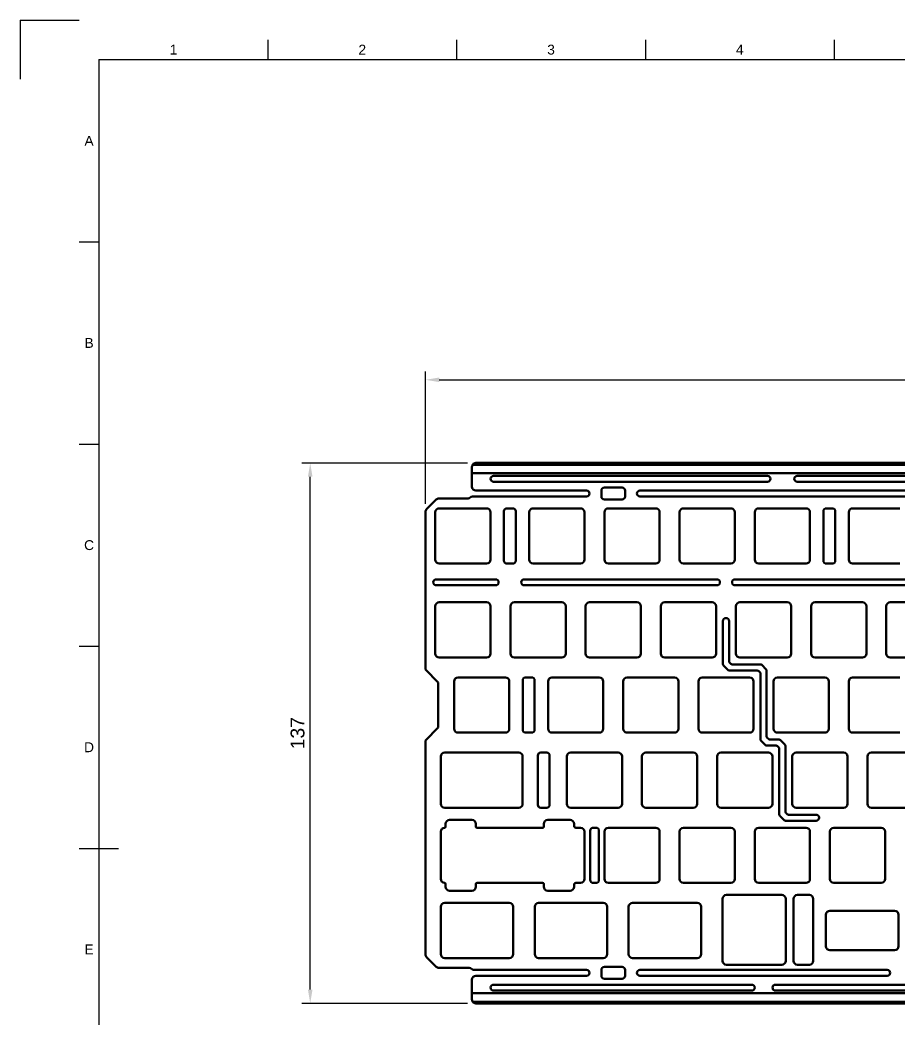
# Model space of a CAD drawing. Header units: millimetres. Extents: x 0 to 594, y 0 to 420.
# Drawn here: x 0 to 223, y 166.5 to 420 of the extents above; entities that cross this region are included whole.
import ezdxf
from ezdxf.enums import TextEntityAlignment as Align

# ---------------------------------------------------------------- set-up
doc = ezdxf.new("R2010")
doc.units = ezdxf.units.MM
doc.header["$LTSCALE"] = 0.75
for name, color, linetype, lineweight in [('Border', 7, 'Continuous', 25), ('Dimensions', 7, 'Continuous', 25), ('Visible', 7, 'Continuous', 50)]:
    doc.layers.add(name, color=color, linetype=linetype, lineweight=lineweight)
doc.styles.add('FusionTitle', font='arial.ttf')
doc.styles.get("Standard").update_dxf_attribs({"font": 'arial.ttf'})
doc.dimstyles.new('ISO-25', dxfattribs={"dimtxt": 3.5, "dimasz": 3.5, "dimexe": 2.1, "dimexo": 2.1, "dimgap": 1.4, "dimtad": 1, "dimdsep": 46, "dimtxsty": 'Standard', "dimcen": 0, "dimclrd": 256, "dimclre": 256, "dimclrt": 256, "dimazin": 2, "dimtp": 0.1, "dimtm": 0.1, "dimtfac": 0.714286, "dimtmove": 0, "dimatfit": 3, "dimfxl": 1, "dimarcsym": 0})

# ---------------------------------------------------------------- blocks, each defined once
blk = doc.blocks.new('ISO_A2_SHEET')
at = {"layer": 'Border'}
for p, q in [((62.8335, 415), (62.8335, 410)), ((110.6668, 415), (110.6668, 410)), ((158.5001, 415), (158.5001, 410)), ((206.3334, 415), (206.3334, 410)), ((20, 410), (584, 410)), ((20, 410), (20, 10)), ((15, 363.75), (20, 363.75)), ((15, 312.5), (20, 312.5)), ((15, 261.25), (20, 261.25)), ((15, 210), (25, 210))]:
    blk.add_line(p, q, dxfattribs=at)
at = {"layer": 'Defpoints'}
for q in [(15, 420), (0, 405)]:
    blk.add_line((0, 420), q, dxfattribs=at)
at = {"layer": 'Border', "style": 'FusionTitle'}
for s, p in [('1', (38.91685, 412.5)), ('2', (86.75015, 412.5)), ('3', (134.58345, 412.5)), ('4', (182.41675, 412.5)), ('A', (17.5, 389.375)), ('B', (17.5, 338.125)), ('C', (17.5, 286.875)), ('D', (17.5, 235.625)), ('E', (17.5, 184.375))]:
    blk.add_text(s, height=2.5, dxfattribs=at).set_placement(p, align=Align.MIDDLE)
blk = doc.blocks.new('*D19')
at = {"layer": 'Defpoints', "color": 0, "transparency": 16777216}
for p in [(73.55, 307.69), (115.55, 307.69), (115.55, 170.68)]:
    blk.add_point(p, dxfattribs=at)
at = {"layer": 'Dimensions', "lineweight": -2, "transparency": 16777216}
for p, q in [((113.45, 307.69), (71.45, 307.69)), ((73.55, 174.18), (73.55, 304.19)), ((113.45, 170.68), (71.45, 170.68))]:
    blk.add_line(p, q, dxfattribs=at)
at = {"layer": 'Dimensions', "transparency": 16777216}
for points in [[(72.97, 304.19), (74.13, 304.19), (73.55, 307.69)], [(72.97, 174.18), (74.13, 174.18), (73.55, 170.68)]]:
    blk.add_solid(points, dxfattribs=at)
at = {"layer": 'Dimensions', "transparency": 16777216, "insert": (70.36, 239.19), "char_height": 3.5, "attachment_point": 5, "rotation": 90}
blk.add_mtext('137', dxfattribs=at)
blk = doc.blocks.new('*D20')
at = {"layer": 'Defpoints', "color": 0, "transparency": 16777216}
for p in [(450.36, 328.78), (102.75, 295.28), (450.36, 295.28)]:
    blk.add_point(p, dxfattribs=at)
at = {"layer": 'Dimensions', "lineweight": -2, "transparency": 16777216}
for p, q in [((102.75, 297.38), (102.75, 330.88)), ((450.36, 297.38), (450.36, 330.88)), ((106.25, 328.78), (446.86, 328.78))]:
    blk.add_line(p, q, dxfattribs=at)
at = {"layer": 'Dimensions', "transparency": 16777216}
for points in [[(106.25, 329.37), (106.25, 328.2), (102.75, 328.78)], [(446.86, 329.37), (446.86, 328.2), (450.36, 328.78)]]:
    blk.add_solid(points, dxfattribs=at)
at = {"layer": 'Dimensions', "transparency": 16777216, "insert": (276.56, 331.97), "char_height": 3.5, "attachment_point": 5}
blk.add_mtext('347.6', dxfattribs=at)

msp = doc.modelspace()

# ---------------------------------------------------------------- linework, layer by layer
at = {"layer": 'Visible'}
for p, q in [((380.958, 307.265, 0.746), (114.728, 307.265, 0.746)), ((380.115, 307.694, 0.746), (115.549, 307.694, 0.746)), ((438.562, 305.123, 0.746), (114.549, 305.123, 0.746)), ((114.549, 301.694, 0.746), (114.549, 305.123, 0.746)), ((119.999, 304.444, 0.746), (189.462, 304.444, 0.746)), ((196.962, 304.444, 0.746), (268.805, 304.444, 0.746)), ((189.462, 302.944, 0.746), (119.999, 302.944, 0.746)), ((268.805, 302.944, 0.746), (196.962, 302.944, 0.746)), ((143.599, 299.194, 0.746), (114.66, 299.194, 0.746)), ((115.549, 300.694, 0.746), (143.599, 300.694, 0.746)), ((147.349, 299.194, 0.746), (147.349, 300.694, 0.746)), ((148.099, 301.444, 0.746), (152.599, 301.444, 0.746)), ((153.349, 300.694, 0.746), (153.349, 299.194, 0.746)), ((157.099, 300.694, 0.746), (229.324, 300.694, 0.746)), ((229.324, 299.194, 0.746), (157.099, 299.194, 0.746)), ((105.456, 298.401, 0.746), (103.042, 295.987, 0.746)), ((113.542, 298.694, 0.746), (106.163, 298.694, 0.746)), ((152.599, 298.444, 0.746), (148.099, 298.444, 0.746)), ((102.749, 295.28, 0.746), (102.749, 255.331, 0.746)), ((105.249, 283.194, 0.746), (105.249, 295.194, 0.746)), ((106.249, 296.194, 0.746), (118.249, 296.194, 0.746)), ((119.249, 295.194, 0.746), (119.249, 283.194, 0.746)), ((122.655, 282.944, 0.746), (122.655, 295.444, 0.746)), ((123.405, 296.194, 0.746), (124.905, 296.194, 0.746)), ((125.655, 295.444, 0.746), (125.655, 282.944, 0.746)), ((129.062, 283.194, 0.746), (129.062, 295.194, 0.746)), ((130.062, 296.194, 0.746), (142.062, 296.194, 0.746)), ((143.062, 295.194, 0.746), (143.062, 283.194, 0.746)), ((148.112, 283.194, 0.746), (148.112, 295.194, 0.746)), ((149.112, 296.194, 0.746), (161.112, 296.194, 0.746)), ((162.112, 295.194, 0.746), (162.112, 283.194, 0.746)), ((167.162, 283.194, 0.746), (167.162, 295.194, 0.746)), ((168.162, 296.194, 0.746), (180.162, 296.194, 0.746)), ((181.162, 295.194, 0.746), (181.162, 283.194, 0.746)), ((186.212, 283.194, 0.746), (186.212, 295.194, 0.746)), ((187.212, 296.194, 0.746), (199.212, 296.194, 0.746)), ((200.212, 295.194, 0.746), (200.212, 283.194, 0.746)), ((203.618, 282.944, 0.746), (203.618, 295.444, 0.746)), ((204.368, 296.194, 0.746), (205.868, 296.194, 0.746)), ((206.618, 295.444, 0.746), (206.618, 282.944, 0.746)), ((210.024, 283.194, 0.746), (210.024, 295.194, 0.746)), ((211.024, 296.194, 0.746), (223.024, 296.194, 0.746)), ((118.249, 282.194, 0.746), (106.249, 282.194, 0.746)), ((124.905, 282.194, 0.746), (123.405, 282.194, 0.746)), ((142.062, 282.194, 0.746), (130.062, 282.194, 0.746)), ((161.112, 282.194, 0.746), (149.112, 282.194, 0.746)), ((180.162, 282.194, 0.746), (168.162, 282.194, 0.746)), ((199.212, 282.194, 0.746), (187.212, 282.194, 0.746)), ((205.868, 282.194, 0.746), (204.368, 282.194, 0.746)), ((223.024, 282.194, 0.746), (211.024, 282.194, 0.746)), ((120.549, 278.194, 0.746), (105.499, 278.194, 0.746)), ((105.499, 276.694, 0.746), (120.549, 276.694, 0.746)), ((176.649, 278.194, 0.746), (127.762, 278.194, 0.746)), ((127.762, 276.694, 0.746), (176.649, 276.694, 0.746)), ((309.999, 278.194, 0.746), (181.199, 278.194, 0.746)), ((181.199, 276.694, 0.746), (309.999, 276.694, 0.746)), ((105.249, 259.381, 0.746), (105.249, 271.381, 0.746)), ((106.249, 272.381, 0.746), (118.249, 272.381, 0.746)), ((119.249, 271.381, 0.746), (119.249, 259.381, 0.746)), ((124.299, 259.381, 0.746), (124.299, 271.381, 0.746)), ((125.299, 272.381, 0.746), (137.299, 272.381, 0.746)), ((138.299, 271.381, 0.746), (138.299, 259.381, 0.746)), ((143.349, 259.381, 0.746), (143.349, 271.381, 0.746)), ((144.349, 272.381, 0.746), (156.349, 272.381, 0.746)), ((157.349, 271.381, 0.746), (157.349, 259.381, 0.746)), ((162.399, 259.381, 0.746), (162.399, 271.381, 0.746)), ((163.399, 272.381, 0.746), (175.399, 272.381, 0.746)), ((176.399, 271.381, 0.746), (176.399, 259.381, 0.746)), ((181.449, 259.381, 0.746), (181.449, 271.381, 0.746)), ((182.449, 272.381, 0.746), (194.449, 272.381, 0.746)), ((195.449, 271.381, 0.746), (195.449, 259.381, 0.746)), ((200.499, 259.381, 0.746), (200.499, 271.381, 0.746)), ((201.499, 272.381, 0.746), (213.499, 272.381, 0.746)), ((214.499, 271.381, 0.746), (214.499, 259.381, 0.746)), ((219.549, 259.381, 0.746), (219.549, 271.381, 0.746)), ((220.549, 272.381, 0.746), (232.549, 272.381, 0.746)), ((178.149, 256.688, 0.746), (178.149, 267.631, 0.746)), ((178.899, 268.381, 0.746), (178.949, 268.381, 0.746)), ((179.699, 267.631, 0.746), (179.699, 257.438, 0.746)), ((118.249, 258.381, 0.746), (106.249, 258.381, 0.746)), ((137.299, 258.381, 0.746), (125.299, 258.381, 0.746)), ((156.349, 258.381, 0.746), (144.349, 258.381, 0.746)), ((175.399, 258.381, 0.746), (163.399, 258.381, 0.746)), ((179.403, 255.228, 0.746), (178.296, 256.335, 0.746)), ((180.153, 256.778, 0.746), (179.846, 257.085, 0.746)), ((180.506, 256.631, 0.746), (187.617, 256.631, 0.746)), ((194.449, 258.381, 0.746), (182.449, 258.381, 0.746)), ((187.971, 256.485, 0.746), (189.078, 255.378, 0.746)), ((213.499, 258.381, 0.746), (201.499, 258.381, 0.746)), ((232.549, 258.381, 0.746), (220.549, 258.381, 0.746)), ((102.749, 255.331, 0.746), (106.012, 252.069, 0.746)), ((186.867, 255.081, 0.746), (179.756, 255.081, 0.746)), ((187.221, 254.935, 0.746), (187.528, 254.628, 0.746)), ((187.674, 237.638, 0.746), (187.674, 254.274, 0.746)), ((189.224, 255.024, 0.746), (189.224, 238.388, 0.746)), ((106.012, 252.069, 0.746), (106.012, 240.594, 0.746)), ((110.012, 240.331, 0.746), (110.012, 252.331, 0.746)), ((111.012, 253.331, 0.746), (123.012, 253.331, 0.746)), ((124.012, 252.331, 0.746), (124.012, 240.331, 0.746)), ((127.418, 240.081, 0.746), (127.418, 252.581, 0.746)), ((128.168, 253.331, 0.746), (129.668, 253.331, 0.746)), ((130.418, 252.581, 0.746), (130.418, 240.081, 0.746)), ((133.824, 240.331, 0.746), (133.824, 252.331, 0.746)), ((134.824, 253.331, 0.746), (146.824, 253.331, 0.746)), ((147.824, 252.331, 0.746), (147.824, 240.331, 0.746)), ((152.874, 240.331, 0.746), (152.874, 252.331, 0.746)), ((153.874, 253.331, 0.746), (165.874, 253.331, 0.746)), ((166.874, 252.331, 0.746), (166.874, 240.331, 0.746)), ((171.924, 240.331, 0.746), (171.924, 252.331, 0.746)), ((172.924, 253.331, 0.746), (184.924, 253.331, 0.746)), ((185.924, 252.331, 0.746), (185.924, 240.331, 0.746)), ((190.974, 240.331, 0.746), (190.974, 252.331, 0.746)), ((191.974, 253.331, 0.746), (203.974, 253.331, 0.746)), ((204.974, 252.331, 0.746), (204.974, 240.331, 0.746)), ((210.024, 240.331, 0.746), (210.024, 252.331, 0.746)), ((211.024, 253.331, 0.746), (223.024, 253.331, 0.746)), ((106.012, 240.594, 0.746), (102.749, 237.331, 0.746)), ((123.012, 239.331, 0.746), (111.012, 239.331, 0.746)), ((129.668, 239.331, 0.746), (128.168, 239.331, 0.746)), ((146.824, 239.331, 0.746), (134.824, 239.331, 0.746)), ((165.874, 239.331, 0.746), (153.874, 239.331, 0.746)), ((184.924, 239.331, 0.746), (172.924, 239.331, 0.746)), ((203.974, 239.331, 0.746), (191.974, 239.331, 0.746)), ((223.024, 239.331, 0.746), (211.024, 239.331, 0.746)), ((102.749, 237.331, 0.746), (102.749, 183.096, 0.746)), ((188.928, 236.178, 0.746), (187.821, 237.285, 0.746)), ((191.63, 236.031, 0.746), (189.281, 236.031, 0.746)), ((189.678, 237.728, 0.746), (189.371, 238.035, 0.746)), ((190.031, 237.581, 0.746), (192.38, 237.581, 0.746)), ((191.983, 235.885, 0.746), (192.29, 235.578, 0.746)), ((192.733, 237.435, 0.746), (193.84, 236.328, 0.746)), ((193.987, 235.974, 0.746), (193.987, 219.338, 0.746)), ((106.632, 221.281, 0.746), (106.632, 233.281, 0.746)), ((107.632, 234.281, 0.746), (126.394, 234.281, 0.746)), ((127.394, 233.281, 0.746), (127.394, 221.281, 0.746)), ((131.228, 221.031, 0.746), (131.228, 233.531, 0.746)), ((131.978, 234.281, 0.746), (133.478, 234.281, 0.746)), ((134.228, 233.531, 0.746), (134.228, 221.031, 0.746)), ((138.587, 221.281, 0.746), (138.587, 233.281, 0.746)), ((139.587, 234.281, 0.746), (151.587, 234.281, 0.746)), ((152.587, 233.281, 0.746), (152.587, 221.281, 0.746)), ((157.637, 221.281, 0.746), (157.637, 233.281, 0.746)), ((158.637, 234.281, 0.746), (170.637, 234.281, 0.746)), ((171.637, 233.281, 0.746), (171.637, 221.281, 0.746)), ((176.687, 221.281, 0.746), (176.687, 233.281, 0.746)), ((177.687, 234.281, 0.746), (189.687, 234.281, 0.746)), ((190.687, 233.281, 0.746), (190.687, 221.281, 0.746)), ((192.437, 218.588, 0.746), (192.437, 235.224, 0.746)), ((195.737, 221.281, 0.746), (195.737, 233.281, 0.746)), ((196.737, 234.281, 0.746), (208.737, 234.281, 0.746)), ((209.737, 233.281, 0.746), (209.737, 221.281, 0.746)), ((214.787, 221.281, 0.746), (214.787, 233.281, 0.746)), ((215.787, 234.281, 0.746), (227.787, 234.281, 0.746)), ((126.394, 220.281, 0.746), (107.632, 220.281, 0.746)), ((133.478, 220.281, 0.746), (131.978, 220.281, 0.746)), ((151.587, 220.281, 0.746), (139.587, 220.281, 0.746)), ((170.637, 220.281, 0.746), (158.637, 220.281, 0.746)), ((189.687, 220.281, 0.746), (177.687, 220.281, 0.746)), ((193.69, 217.128, 0.746), (192.583, 218.235, 0.746)), ((194.44, 218.678, 0.746), (194.133, 218.985, 0.746)), ((194.794, 218.531, 0.746), (201.762, 218.531, 0.746)), ((208.737, 220.281, 0.746), (196.737, 220.281, 0.746)), ((227.787, 220.281, 0.746), (215.787, 220.281, 0.746)), ((107.876, 215.53, 0.746), (107.876, 216.193, 0.746)), ((108.876, 217.193, 0.746), (114.531, 217.193, 0.746)), ((115.531, 216.193, 0.746), (115.531, 215.531, 0.746)), ((132.752, 215.531, 0.746), (132.752, 216.193, 0.746)), ((133.752, 217.193, 0.746), (139.407, 217.193, 0.746)), ((140.407, 216.193, 0.746), (140.407, 215.731, 0.746)), ((201.762, 216.981, 0.746), (194.044, 216.981, 0.746)), ((202.512, 217.781, 0.746), (202.512, 217.731, 0.746)), ((106.632, 202.231, 0.746), (106.632, 214.231, 0.746)), ((115.831, 215.231, 0.746), (132.452, 215.231, 0.746)), ((140.907, 215.231, 0.746), (142.062, 215.231, 0.746)), ((143.062, 214.231, 0.746), (143.062, 202.231, 0.746)), ((144.528, 201.981, 0.746), (144.528, 214.481, 0.746)), ((145.278, 215.231, 0.746), (145.978, 215.231, 0.746)), ((146.728, 214.481, 0.746), (146.728, 201.981, 0.746)), ((148.112, 202.231, 0.746), (148.112, 214.231, 0.746)), ((149.112, 215.231, 0.746), (161.112, 215.231, 0.746)), ((162.112, 214.231, 0.746), (162.112, 202.231, 0.746)), ((167.162, 202.231, 0.746), (167.162, 214.231, 0.746)), ((168.162, 215.231, 0.746), (180.162, 215.231, 0.746)), ((181.162, 214.231, 0.746), (181.162, 202.231, 0.746)), ((186.212, 202.231, 0.746), (186.212, 214.231, 0.746)), ((187.212, 215.231, 0.746), (199.212, 215.231, 0.746)), ((200.212, 214.231, 0.746), (200.212, 202.231, 0.746)), ((205.262, 202.231, 0.746), (205.262, 214.231, 0.746)), ((206.262, 215.231, 0.746), (218.262, 215.231, 0.746)), ((219.262, 214.231, 0.746), (219.262, 202.231, 0.746)), ((107.876, 200.269, 0.746), (107.876, 200.932, 0.746)), ((115.531, 200.931, 0.746), (115.531, 200.269, 0.746)), ((132.452, 201.231, 0.746), (115.831, 201.231, 0.746)), ((132.752, 200.269, 0.746), (132.752, 200.931, 0.746)), ((140.407, 200.731, 0.746), (140.407, 200.269, 0.746)), ((142.062, 201.231, 0.746), (140.907, 201.231, 0.746)), ((145.978, 201.231, 0.746), (145.278, 201.231, 0.746)), ((161.112, 201.231, 0.746), (149.112, 201.231, 0.746)), ((180.162, 201.231, 0.746), (168.162, 201.231, 0.746)), ((199.212, 201.231, 0.746), (187.212, 201.231, 0.746)), ((218.262, 201.231, 0.746), (206.262, 201.231, 0.746)), ((114.531, 199.269, 0.746), (108.876, 199.269, 0.746)), ((139.407, 199.269, 0.746), (133.752, 199.269, 0.746)), ((179.053, 198.181, 0.746), (193.053, 198.181, 0.746)), ((197.053, 198.181, 0.746), (200.053, 198.181, 0.746)), ((107.632, 196.181, 0.746), (124.012, 196.181, 0.746)), ((131.444, 196.181, 0.746), (147.824, 196.181, 0.746)), ((155.257, 196.181, 0.746), (171.637, 196.181, 0.746)), ((178.053, 181.481, 0.746), (178.053, 197.181, 0.746)), ((194.053, 197.181, 0.746), (194.053, 181.481, 0.746)), ((196.053, 181.481, 0.746), (196.053, 197.181, 0.746)), ((201.053, 197.181, 0.746), (201.053, 181.481, 0.746)), ((106.632, 183.181, 0.746), (106.632, 195.181, 0.746)), ((125.012, 195.181, 0.746), (125.012, 183.181, 0.746)), ((130.444, 183.181, 0.746), (130.444, 195.181, 0.746)), ((148.824, 195.181, 0.746), (148.824, 183.181, 0.746)), ((154.257, 183.181, 0.746), (154.257, 195.181, 0.746)), ((172.637, 195.181, 0.746), (172.637, 183.181, 0.746)), ((204.263, 185.181, 0.746), (204.263, 193.181, 0.746)), ((205.263, 194.181, 0.746), (221.643, 194.181, 0.746)), ((222.643, 193.181, 0.746), (222.643, 185.181, 0.746)), ((221.643, 184.181, 0.746), (205.263, 184.181, 0.746)), ((103.042, 182.388, 0.746), (105.456, 179.974, 0.746)), ((124.012, 182.181, 0.746), (107.632, 182.181, 0.746)), ((147.824, 182.181, 0.746), (131.444, 182.181, 0.746)), ((171.637, 182.181, 0.746), (155.257, 182.181, 0.746)), ((193.053, 180.481, 0.746), (179.053, 180.481, 0.746)), ((200.053, 180.481, 0.746), (197.053, 180.481, 0.746)), ((106.163, 179.681, 0.746), (113.838, 179.681, 0.746)), ((114.956, 179.181, 0.746), (143.599, 179.181, 0.746)), ((143.599, 177.681, 0.746), (115.549, 177.681, 0.746)), ((147.349, 177.681, 0.746), (147.349, 179.181, 0.746)), ((148.099, 179.931, 0.746), (152.599, 179.931, 0.746)), ((153.349, 179.181, 0.746), (153.349, 177.681, 0.746)), ((157.099, 179.181, 0.746), (219.799, 179.181, 0.746)), ((219.799, 177.681, 0.746), (157.099, 177.681, 0.746)), ((114.549, 176.681, 0.746), (114.549, 173.253, 0.746)), ((119.999, 175.431, 0.746), (185.449, 175.431, 0.746)), ((152.599, 176.931, 0.746), (148.099, 176.931, 0.746)), ((191.449, 175.431, 0.746), (268.805, 175.431, 0.746)), ((114.549, 173.253, 0.746), (438.562, 173.253, 0.746)), ((185.449, 173.931, 0.746), (119.999, 173.931, 0.746)), ((268.805, 173.931, 0.746), (191.449, 173.931, 0.746)), ((438.382, 171.11, 0.746), (114.728, 171.11, 0.746)), ((115.549, 170.681, 0.746), (437.562, 170.681, 0.746))]:
    msp.add_line(p, q, dxfattribs=at)
at = {"layer": 'Visible', "extrusion": (2.57826e-16, 3.7048e-16, -1)}
msp.add_arc((-115.549, 306.694, -0.746), 1, 34.83494, 90, dxfattribs=at)
at = {"layer": 'Visible', "extrusion": (1, -6.45047e-48, 6.58079e-48)}
msp.add_arc((306.194, 1.796, 114.549), 1.5, 224.427, 289.47122, dxfattribs=at)
at = {"layer": 'Visible'}
for centre, radius, start, end in [((119.999, 303.694, 0.746), 0.75, 90, 270), ((189.462, 303.694, 0.746), 0.75, 270, 90), ((196.962, 303.694, 0.746), 0.75, 90, 270), ((143.599, 299.944, 0.746), 0.75, 270, 90), ((148.099, 300.694, 0.746), 0.75, 90, 180), ((148.099, 299.194, 0.746), 0.75, 180, 270), ((152.599, 300.694, 0.746), 0.75, 0, 90), ((152.599, 299.194, 0.746), 0.75, 270, 0), ((157.099, 299.944, 0.746), 0.75, 90, 270), ((106.163, 297.694, 0.746), 1, 90, 135), ((113.542, 299.444, 0.746), 0.75, 270, 318.18969), ((103.749, 295.28, 0.746), 1, 135, 180), ((106.249, 295.194, 0.746), 1, 90, 180), ((130.062, 295.194, 0.746), 1, 90, 180), ((149.112, 295.194, 0.746), 1, 90, 180), ((168.162, 295.194, 0.746), 1, 90, 180), ((187.212, 295.194, 0.746), 1, 90, 180), ((211.024, 295.194, 0.746), 1, 90, 180), ((105.499, 277.444, 0.746), 0.75, 90, 270), ((120.549, 277.444, 0.746), 0.75, 270, 90), ((127.762, 277.444, 0.746), 0.75, 90, 270), ((176.649, 277.444, 0.746), 0.75, 270, 90), ((181.199, 277.444, 0.746), 0.75, 90, 270), ((194.449, 271.381, 0.746), 1, 0, 90), ((201.499, 271.381, 0.746), 1, 90, 180), ((144.349, 259.381, 0.746), 1, 180, 270), ((123.012, 240.331, 0.746), 1, 270, 0), ((146.824, 240.331, 0.746), 1, 270, 0), ((191.974, 240.331, 0.746), 1, 180, 270), ((115.831, 215.531, 0.746), 0.3, 180, 270), ((145.278, 214.481, 0.746), 0.75, 90, 180), ((145.978, 214.481, 0.746), 0.75, 0, 90), ((161.112, 214.231, 0.746), 1, 0, 90), ((199.212, 214.231, 0.746), 1, 0, 90), ((115.831, 200.931, 0.746), 0.3, 90, 180), ((132.452, 200.931, 0.746), 0.3, 0, 90), ((145.278, 201.981, 0.746), 0.75, 180, 270), ((145.978, 201.981, 0.746), 0.75, 270, 0), ((180.162, 202.231, 0.746), 1, 270, 0), ((197.053, 197.181, 0.746), 1, 90, 180), ((205.263, 193.181, 0.746), 1, 90, 180), ((221.643, 193.181, 0.746), 1, 0, 90), ((205.263, 185.181, 0.746), 1, 180, 270), ((221.643, 185.181, 0.746), 1, 270, 0), ((103.749, 183.096, 0.746), 1, 180, 225), ((193.053, 181.481, 0.746), 1, 270, 0), ((106.163, 180.681, 0.746), 1, 225, 270), ((113.838, 178.931, 0.746), 0.75, 41.81031, 90), ((143.599, 178.431, 0.746), 0.75, 270, 90), ((148.099, 179.181, 0.746), 0.75, 90, 180), ((148.099, 177.681, 0.746), 0.75, 180, 270), ((152.599, 179.181, 0.746), 0.75, 0, 90), ((152.599, 177.681, 0.746), 0.75, 270, 0), ((157.099, 178.431, 0.746), 0.75, 90, 270), ((219.799, 178.431, 0.746), 0.75, 270, 90), ((119.999, 174.681, 0.746), 0.75, 90, 270), ((185.449, 174.681, 0.746), 0.75, 270, 90), ((191.449, 174.681, 0.746), 0.75, 90, 270)]:
    msp.add_arc(centre, radius, start, end, dxfattribs=at)
at = {"layer": 'Visible', "extrusion": (-4.01516e-32, 0, -1)}
for centre, radius, start, end in [((-115.549, 301.694, -0.746), 1, 270, 0), ((-118.249, 295.194, -0.746), 1, 90, 180), ((-142.062, 295.194, -0.746), 1, 90, 180), ((-161.112, 295.194, -0.746), 1, 90, 180), ((-180.162, 295.194, -0.746), 1, 90, 180), ((-199.212, 295.194, -0.746), 1, 90, 180), ((-106.249, 283.194, -0.746), 1, 270, 0), ((-130.062, 283.194, -0.746), 1, 270, 0), ((-149.112, 283.194, -0.746), 1, 270, 0), ((-168.162, 283.194, -0.746), 1, 270, 0), ((-187.212, 283.194, -0.746), 1, 270, 0), ((-211.024, 283.194, -0.746), 1, 270, 0), ((-118.249, 271.381, -0.746), 1, 90, 180), ((-137.299, 271.381, -0.746), 1, 90, 180), ((-156.349, 271.381, -0.746), 1, 90, 180), ((-175.399, 271.381, -0.746), 1, 90, 180), ((-213.499, 271.381, -0.746), 1, 90, 180), ((-106.249, 259.381, -0.746), 1, 270, 0), ((-125.299, 259.381, -0.746), 1, 270, 0), ((-163.399, 259.381, -0.746), 1, 270, 0), ((-182.449, 259.381, -0.746), 1, 270, 0), ((-201.499, 259.381, -0.746), 1, 270, 0), ((-220.549, 259.381, -0.746), 1, 270, 0), ((-180.506, 257.131, -0.746), 0.5, 270, 315), ((-187.617, 256.131, -0.746), 0.5, 90, 135), ((-186.867, 254.581, -0.746), 0.5, 90, 135), ((-123.012, 252.331, -0.746), 1, 90, 180), ((-129.668, 252.581, -0.746), 0.75, 90, 180), ((-146.824, 252.331, -0.746), 1, 90, 180), ((-165.874, 252.331, -0.746), 1, 90, 180), ((-184.924, 252.331, -0.746), 1, 90, 180), ((-203.974, 252.331, -0.746), 1, 90, 180), ((-111.012, 240.331, -0.746), 1, 270, 0), ((-134.824, 240.331, -0.746), 1, 270, 0), ((-153.874, 240.331, -0.746), 1, 270, 0), ((-172.924, 240.331, -0.746), 1, 270, 0), ((-211.024, 240.331, -0.746), 1, 270, 0), ((-190.031, 238.081, -0.746), 0.5, 270, 315), ((-191.63, 235.531, -0.746), 0.5, 90, 135), ((-126.394, 233.281, -0.746), 1, 90, 180), ((-133.478, 233.531, -0.746), 0.75, 90, 180), ((-151.587, 233.281, -0.746), 1, 90, 180), ((-170.637, 233.281, -0.746), 1, 90, 180), ((-189.687, 233.281, -0.746), 1, 90, 180), ((-208.737, 233.281, -0.746), 1, 90, 180), ((-107.632, 221.281, -0.746), 1, 270, 0), ((-139.587, 221.281, -0.746), 1, 270, 0), ((-158.637, 221.281, -0.746), 1, 270, 0), ((-177.687, 221.281, -0.746), 1, 270, 0), ((-196.737, 221.281, -0.746), 1, 270, 0), ((-215.787, 221.281, -0.746), 1, 270, 0), ((-194.794, 219.031, -0.746), 0.5, 270, 315), ((-114.531, 216.193, -0.746), 1, 90, 180), ((-139.407, 216.193, -0.746), 1, 90, 180), ((-140.907, 215.731, -0.746), 0.5, 270, 0), ((-194.044, 217.481, -0.746), 0.5, 270, 315), ((-180.162, 214.231, -0.746), 1, 90, 180), ((-218.262, 214.231, -0.746), 1, 90, 180), ((-149.112, 202.231, -0.746), 1, 270, 0), ((-168.162, 202.231, -0.746), 1, 270, 0), ((-187.212, 202.231, -0.746), 1, 270, 0), ((-206.262, 202.231, -0.746), 1, 270, 0), ((-108.876, 200.269, -0.746), 1, 270, 0), ((-133.752, 200.269, -0.746), 1, 270, 0), ((-193.053, 197.181, -0.746), 1, 90, 180), ((-200.053, 197.181, -0.746), 1, 90, 180), ((-124.012, 195.181, -0.746), 1, 90, 180), ((-147.824, 195.181, -0.746), 1, 90, 180), ((-171.637, 195.181, -0.746), 1, 90, 180), ((-107.632, 183.181, -0.746), 1, 270, 0), ((-131.444, 183.181, -0.746), 1, 270, 0), ((-155.257, 183.181, -0.746), 1, 270, 0), ((-179.053, 181.481, -0.746), 1, 270, 0), ((-197.053, 181.481, -0.746), 1, 270, 0), ((-115.549, 171.681, -0.746), 1, 270, 325.16506)]:
    msp.add_arc(centre, radius, start, end, dxfattribs=at)
at = {"layer": 'Visible', "extrusion": (2.73251e-16, 3.05504e-16, -1)}
msp.add_arc((-114.66, 298.444, -0.746), 0.75, 41.81031, 90, dxfattribs=at)
at = {"layer": 'Visible', "extrusion": (-2.9305e-29, 5.49907e-16, -1)}
for centre in [(-123.405, 295.444, -0.746), (-204.368, 295.444, -0.746)]:
    msp.add_arc(centre, 0.75, 0, 90, dxfattribs=at)
at = {"layer": 'Visible', "extrusion": (-5.21378e-29, 4.93949e-42, -1)}
for centre in [(-124.905, 295.444, -0.746), (-205.868, 295.444, -0.746)]:
    msp.add_arc(centre, 0.75, 90, 180, dxfattribs=at)
at = {"layer": 'Visible', "extrusion": (0, 5.49907e-16, -1)}
for centre, radius, start, end in [((-118.249, 283.194, -0.746), 1, 180, 270), ((-142.062, 283.194, -0.746), 1, 180, 270), ((-161.112, 283.194, -0.746), 1, 180, 270), ((-180.162, 283.194, -0.746), 1, 180, 270), ((-199.212, 283.194, -0.746), 1, 180, 270), ((-106.249, 271.381, -0.746), 1, 0, 90), ((-125.299, 271.381, -0.746), 1, 0, 90), ((-144.349, 271.381, -0.746), 1, 0, 90), ((-163.399, 271.381, -0.746), 1, 0, 90), ((-182.449, 271.381, -0.746), 1, 0, 90), ((-220.549, 271.381, -0.746), 1, 0, 90), ((-118.249, 259.381, -0.746), 1, 180, 270), ((-137.299, 259.381, -0.746), 1, 180, 270), ((-156.349, 259.381, -0.746), 1, 180, 270), ((-175.399, 259.381, -0.746), 1, 180, 270), ((-194.449, 259.381, -0.746), 1, 180, 270), ((-213.499, 259.381, -0.746), 1, 180, 270), ((-111.012, 252.331, -0.746), 1, 0, 90), ((-134.824, 252.331, -0.746), 1, 0, 90), ((-153.874, 252.331, -0.746), 1, 0, 90), ((-172.924, 252.331, -0.746), 1, 0, 90), ((-191.974, 252.331, -0.746), 1, 0, 90), ((-211.024, 252.331, -0.746), 1, 0, 90), ((-165.874, 240.331, -0.746), 1, 180, 270), ((-184.924, 240.331, -0.746), 1, 180, 270), ((-203.974, 240.331, -0.746), 1, 180, 270), ((-107.632, 233.281, -0.746), 1, 0, 90), ((-139.587, 233.281, -0.746), 1, 0, 90), ((-158.637, 233.281, -0.746), 1, 0, 90), ((-177.687, 233.281, -0.746), 1, 0, 90), ((-196.737, 233.281, -0.746), 1, 0, 90), ((-215.787, 233.281, -0.746), 1, 0, 90), ((-126.394, 221.281, -0.746), 1, 180, 270), ((-151.587, 221.281, -0.746), 1, 180, 270), ((-170.637, 221.281, -0.746), 1, 180, 270), ((-189.687, 221.281, -0.746), 1, 180, 270), ((-208.737, 221.281, -0.746), 1, 180, 270), ((-107.576, 215.53, -0.746), 0.3, 180, 267.55761), ((-108.876, 216.193, -0.746), 1, 0, 90), ((-132.452, 215.531, -0.746), 0.3, 180, 270), ((-133.752, 216.193, -0.746), 1, 0, 90), ((-149.112, 214.231, -0.746), 1, 0, 90), ((-168.162, 214.231, -0.746), 1, 0, 90), ((-187.212, 214.231, -0.746), 1, 0, 90), ((-206.262, 214.231, -0.746), 1, 0, 90), ((-140.907, 200.731, -0.746), 0.5, 0, 90), ((-161.112, 202.231, -0.746), 1, 180, 270), ((-199.212, 202.231, -0.746), 1, 180, 270), ((-218.262, 202.231, -0.746), 1, 180, 270), ((-114.531, 200.269, -0.746), 1, 180, 270), ((-139.407, 200.269, -0.746), 1, 180, 270), ((-179.053, 197.181, -0.746), 1, 0, 90), ((-107.632, 195.181, -0.746), 1, 0, 90), ((-131.444, 195.181, -0.746), 1, 0, 90), ((-155.257, 195.181, -0.746), 1, 0, 90), ((-124.012, 183.181, -0.746), 1, 180, 270), ((-147.824, 183.181, -0.746), 1, 180, 270), ((-171.637, 183.181, -0.746), 1, 180, 270), ((-200.053, 181.481, -0.746), 1, 180, 270), ((-115.549, 176.681, -0.746), 1, 0, 90)]:
    msp.add_arc(centre, radius, start, end, dxfattribs=at)
at = {"layer": 'Visible', "extrusion": (5.20575e-29, 4.93188e-42, -1)}
for centre, start, end in [((-123.405, 282.944, -0.746), 270, 0), ((-204.368, 282.944, -0.746), 270, 0), ((-178.949, 267.631, -0.746), 90, 180), ((-128.168, 240.081, -0.746), 270, 0), ((-131.978, 221.031, -0.746), 270, 0), ((-114.956, 179.931, -0.746), 270, 318.18969)]:
    msp.add_arc(centre, 0.75, start, end, dxfattribs=at)
at = {"layer": 'Visible', "extrusion": (4.88416e-29, 5.49907e-16, -1)}
for centre in [(-124.905, 282.944, -0.746), (-205.868, 282.944, -0.746)]:
    msp.add_arc(centre, 0.75, 180, 270, dxfattribs=at)
at = {"layer": 'Visible', "extrusion": (9.76832e-29, 5.49907e-16, -1)}
msp.add_arc((-178.899, 267.631, -0.746), 0.75, 0, 90, dxfattribs=at)
at = {"layer": 'Visible', "extrusion": (-2.74954e-16, 2.74954e-16, -1)}
for centre, start, end in [((-178.649, 256.688, -0.746), 315, 0), ((-180.199, 257.438, -0.746), 315, 0), ((-187.174, 254.274, -0.746), 135, 180), ((-188.724, 255.024, -0.746), 135, 180), ((-189.724, 238.388, -0.746), 315, 0), ((-188.174, 237.638, -0.746), 315, 0), ((-193.487, 235.974, -0.746), 135, 180), ((-191.937, 235.224, -0.746), 135, 180), ((-192.937, 218.588, -0.746), 315, 0), ((-194.487, 219.338, -0.746), 315, 0)]:
    msp.add_arc(centre, 0.5, start, end, dxfattribs=at)
at = {"layer": 'Visible', "extrusion": (7.81064e-29, 1.10996e-41, -1)}
for centre, start, end in [((-179.756, 255.581, -0.746), 270, 315), ((-189.281, 236.531, -0.746), 270, 315), ((-192.38, 237.081, -0.746), 90, 135)]:
    msp.add_arc(centre, 0.5, start, end, dxfattribs=at)
at = {"layer": 'Visible', "extrusion": (3.90733e-29, 5.49907e-16, -1)}
msp.add_arc((-128.168, 252.581, -0.746), 0.75, 0, 90, dxfattribs=at)
at = {"layer": 'Visible', "extrusion": (7.81465e-29, 5.49907e-16, -1)}
for centre in [(-129.668, 240.081, -0.746), (-133.478, 221.031, -0.746), (-201.762, 217.731, -0.746)]:
    msp.add_arc(centre, 0.75, 180, 270, dxfattribs=at)
at = {"layer": 'Visible', "extrusion": (5.20977e-29, 5.49907e-16, -1)}
msp.add_arc((-131.978, 233.531, -0.746), 0.75, 0, 90, dxfattribs=at)
at = {"layer": 'Visible', "extrusion": (-1.04236e-28, 1.97503e-41, -1)}
msp.add_arc((-201.762, 217.781, -0.746), 0.75, 90, 180, dxfattribs=at)
at = {"layer": 'Visible', "extrusion": (5.86099e-29, 5.49907e-16, -1)}
msp.add_arc((-107.632, 214.231, -0.746), 1, 0, 87.55761, dxfattribs=at)
at = {"layer": 'Visible', "extrusion": (3.90331e-29, 2.77347e-42, -1)}
msp.add_arc((-142.062, 214.231, -0.746), 1, 90, 180, dxfattribs=at)
at = {"layer": 'Visible', "extrusion": (-2.34129e-17, 9.98646e-19, -1)}
for centre, radius, start, end in [((-107.632, 202.231, -0.746), 1, 272.44239, 0), ((-107.576, 200.932, -0.746), 0.3, 92.44239, 180)]:
    msp.add_arc(centre, radius, start, end, dxfattribs=at)
at = {"layer": 'Visible', "extrusion": (-9.76832e-30, 5.49907e-16, -1)}
msp.add_arc((-142.062, 202.231, -0.746), 1, 180, 270, dxfattribs=at)
at = {"layer": 'Visible', "extrusion": (1, -1.17015e-47, 4.13711e-48)}
msp.add_arc((172.181, 1.796, 114.549), 1.5, 250.52878, 315.573, dxfattribs=at)
at = {"layer": 'Visible'}
for points, knots in [([(114.549, 306.694, 0.381), (114.549, 306.823, 0.427), (114.575, 306.952, 0.494), (114.65, 307.139, 0.628), (114.687, 307.206, 0.686), (114.728, 307.265, 0.746)], [0.509115988, 0.509115988, 0.509115988, 0.509115988, 0.550283597, 0.550283597, 0.577051959, 0.577051959, 0.577051959, 0.577051959]), ([(114.728, 171.11, 0.746), (114.687, 171.169, 0.686), (114.65, 171.236, 0.628), (114.575, 171.423, 0.494), (114.549, 171.552, 0.427), (114.549, 171.681, 0.381)], [0.135969185, 0.135969185, 0.135969185, 0.135969185, 0.162737547, 0.162737547, 0.203905156, 0.203905156, 0.203905156, 0.203905156])]:
    msp.add_open_spline(points, degree=3, knots=knots, dxfattribs=at)

# ---------------------------------------------------------------- block references
at = {"layer": 'Border'}
msp.add_blockref('ISO_A2_SHEET', (0, 0), dxfattribs=at)

# ---------------------------------------------------------------- dimensions: what is measured, and where the dimension line sits
at = {"layer": 'Dimensions'}
dim = msp.add_linear_dim(base=(450.362, 328.782), p1=(102.749, 295.28), p2=(450.362, 295.28), dimstyle='ISO-25', override={"dimdec": 1, "dimlfac": 1, "dimclrd": 256, "dimclre": 256, "dimtdec": 1}, dxfattribs=at)
dim.commit()
dim.dimension.update_dxf_attribs({"geometry": '*D20', "text_midpoint": (276.555, 331.97)})
dim = msp.add_linear_dim(base=(73.549, 307.694), p1=(115.549, 170.681), p2=(115.549, 307.694), angle=270, dimstyle='ISO-25', override={"dimdec": 0, "dimlfac": 1, "dimclrd": 256, "dimclre": 256, "dimtdec": 0}, dxfattribs=at)
dim.commit()
dim.dimension.update_dxf_attribs({"geometry": '*D19', "text_midpoint": (70.361, 239.188)})

doc.saveas('drawing.dxf')
